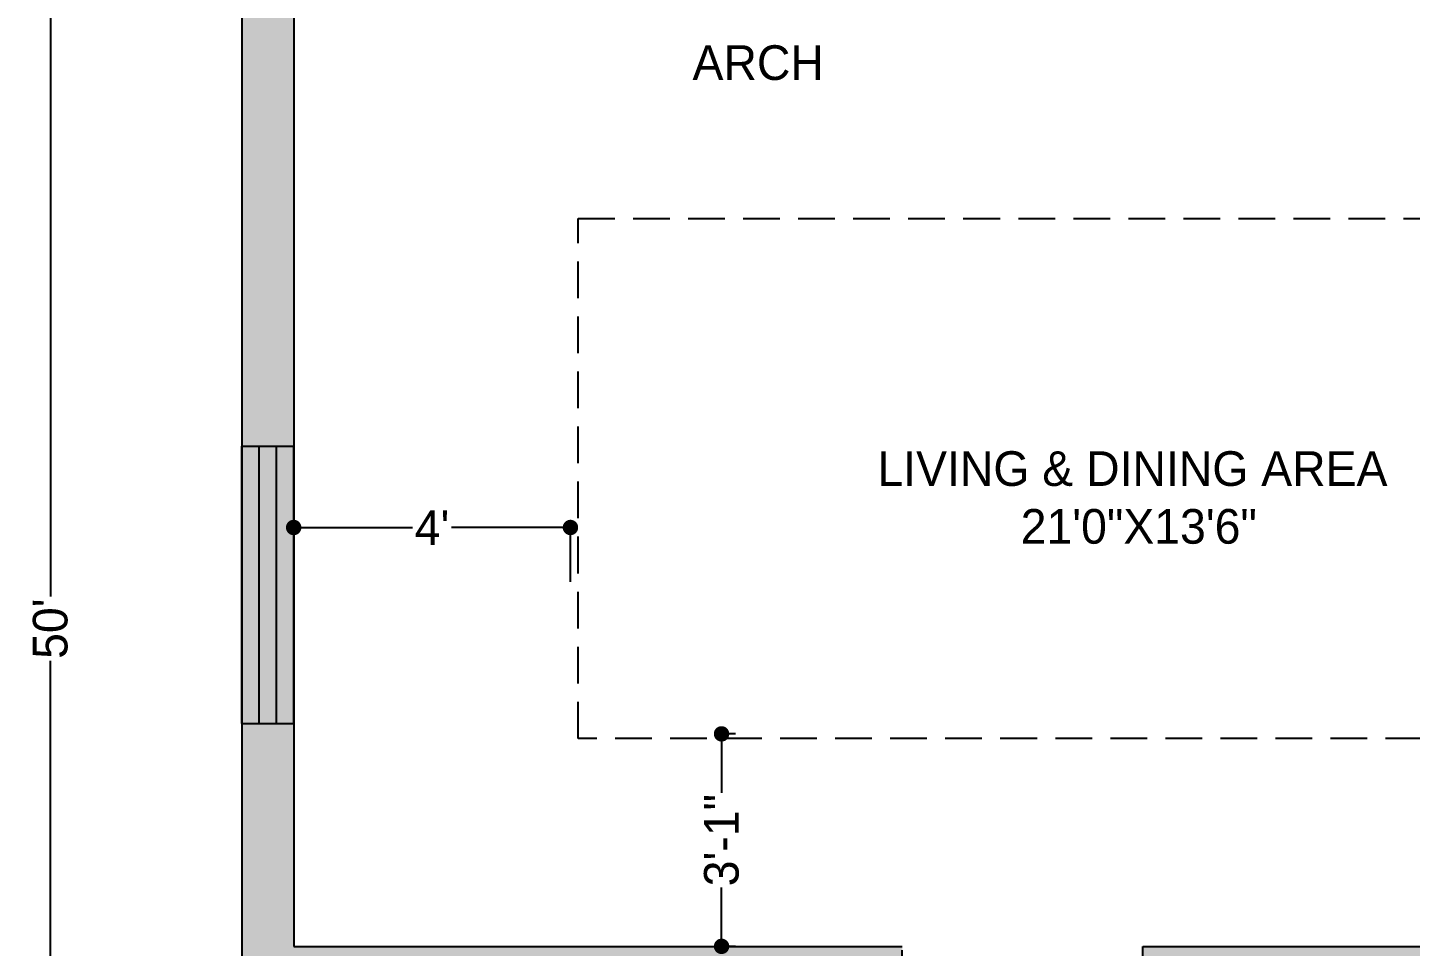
# Model space of a CAD drawing. Header units: inches. Extents: x -1202318 to 15458, y 120 to 819423.
# Drawn here: x 3433 to 3672.3, y 366.3 to 525.4 of the extents above; entities that cross this region are included whole.
import ezdxf

# ---------------------------------------------------------------- set-up
doc = ezdxf.new("R2010")
doc.units = ezdxf.units.IN
doc.header["$PDMODE"] = 98
doc.linetypes.add('HIDDEN', pattern=[9.525, 6.35, -3.175])
doc.styles.add('style 2', font='', dxfattribs={"height": 6})
doc.styles.get('style 2').set_extended_font_data('Bahnschrift')
doc.dimstyles.new('ISO-25', dxfattribs={"dimtxt": 6, "dimasz": 2.67, "dimexe": 1.25, "dimexo": 0.625, "dimgap": 0.645, "dimtad": 0, "dimdec": 0, "dimlunit": 3, "dimtxsty": 'style 2', "dimblk": 'DOT', "dimcen": 2.485, "dimclrd": 3, "dimclrt": 256, "dimadec": 0, "dimazin": 0, "dimtfac": 1, "dimtdec": 0, "dimtmove": 0, "dimatfit": 3, "dimfxl": 1, "dimarcsym": 1})

# ---------------------------------------------------------------- blocks, each defined once
blk = doc.blocks.new('W')
for p, q in [((-24, 9), (-24, 0)), ((-24, 9), (24, 9)), ((24, 9), (24, 0)), ((-24, 0), (24, 0))]:
    blk.add_line(p, q)
at = {"ltscale": 0.25}
for p, q in [((-24, 6), (24, 6)), ((-24, 3), (24, 3))]:
    blk.add_line(p, q, dxfattribs=at)
blk = doc.blocks.new('_Dot')
at = {"color": 0, "linetype": 'ByBlock', "lineweight": -2}
blk.add_line((-0.5, 0), (-1, 0), dxfattribs=at)
at = {"color": 0, "linetype": 'ByBlock', "const_width": 0.5}
blk.add_lwpolyline([(-0.25, 0, 1), (0.25, 0, 1)], format="xyb", close=True, dxfattribs=at)
blk = doc.blocks.new('*D183')
at = {"color": 0, "lineweight": -2, "transparency": 16777216}
for p, q in [((3479.01, 429.52), (3479.01, 440.08)), ((3526.91, 429.44), (3526.91, 440.08))]:
    blk.add_line(p, q, dxfattribs=at)
at = {"color": 3, "lineweight": -2, "transparency": 16777216}
for p, q in [((3481.68, 438.83), (3499.59, 438.83)), ((3524.24, 438.83), (3506.32, 438.83))]:
    blk.add_line(p, q, dxfattribs=at)
at = {"layer": 'Defpoints', "color": 0, "transparency": 16777216}
for p in [(3526.91, 438.83), (3479.01, 428.89), (3526.91, 428.81)]:
    blk.add_point(p, dxfattribs=at)
at = {"color": 3, "lineweight": -2, "transparency": 16777216, "xscale": 2.67, "yscale": 2.67, "zscale": 2.67, "rotation": 180}
blk.add_blockref('_Dot', (3479.01, 438.83), dxfattribs=at)
at = {"color": 3, "lineweight": -2, "transparency": 16777216, "xscale": 2.67, "yscale": 2.67, "zscale": 2.67}
blk.add_blockref('_Dot', (3526.91, 438.83), dxfattribs=at)
at = {"transparency": 16777216, "insert": (3502.96, 438.83), "char_height": 6, "attachment_point": 5, "style": 'style 2'}
blk.add_mtext("4'", dxfattribs=at)
blk = doc.blocks.new('*D184')
at = {"color": 0, "linetype": 'HIDDEN', "lineweight": -2, "transparency": 16777216}
for p, q in [((3555.47, 403.1), (3551.82, 403.1)), ((3555.47, 366.32), (3551.82, 366.32))]:
    blk.add_line(p, q, dxfattribs=at)
at = {"color": 3, "lineweight": -2, "transparency": 16777216}
for p, q in [((3553.07, 400.43), (3553.07, 392.92)), ((3553.07, 368.99), (3553.07, 376.51))]:
    blk.add_line(p, q, dxfattribs=at)
at = {"layer": 'Defpoints', "color": 0, "linetype": 'HIDDEN', "transparency": 16777216}
for p in [(3556.1, 403.1), (3553.07, 366.32), (3556.1, 366.32)]:
    blk.add_point(p, dxfattribs=at)
at = {"color": 3, "linetype": 'HIDDEN', "lineweight": -2, "transparency": 16777216, "xscale": 2.67, "yscale": 2.67, "zscale": 2.67}
for p, rotation in [((3553.07, 403.1), 90), ((3553.07, 366.32), 270)]:
    blk.add_blockref('_Dot', p, dxfattribs=dict(at, rotation=rotation))
at = {"linetype": 'HIDDEN', "transparency": 16777216, "insert": (3553.07, 384.71), "char_height": 6, "attachment_point": 5, "rotation": 90, "style": 'style 2'}
blk.add_mtext('3\'-1"', dxfattribs=at)
blk = doc.blocks.new('*D186')
at = {"color": 0, "lineweight": -2, "transparency": 16777216}
for p, q in [((3478.38, 721.32), (3435.65, 721.32)), ((3469.38, 121.32), (3435.65, 121.32))]:
    blk.add_line(p, q, dxfattribs=at)
at = {"color": 3, "lineweight": -2, "transparency": 16777216}
for p, q in [((3436.9, 718.65), (3436.9, 426.88)), ((3436.9, 123.99), (3436.9, 415.77))]:
    blk.add_line(p, q, dxfattribs=at)
at = {"layer": 'Defpoints', "color": 0, "transparency": 16777216}
for p in [(3479.01, 721.32), (3436.9, 121.32), (3470.01, 121.32)]:
    blk.add_point(p, dxfattribs=at)
at = {"color": 3, "lineweight": -2, "transparency": 16777216, "xscale": 2.67, "yscale": 2.67, "zscale": 2.67}
for p, rotation in [((3436.9, 721.32), 90), ((3436.9, 121.32), 270)]:
    blk.add_blockref('_Dot', p, dxfattribs=dict(at, rotation=rotation))
at = {"transparency": 16777216, "insert": (3436.9, 421.32), "char_height": 6, "attachment_point": 5, "rotation": 90, "style": 'style 2'}
blk.add_mtext("50'", dxfattribs=at)

msp = doc.modelspace()

# ---------------------------------------------------------------- hatches: boundary and pattern name
at = {"linetype": 'ByBlock'}
h = msp.add_hatch(color=250, dxfattribs=at)
h.dxf.hatch_style = 1
h.paths.add_polyline_path([(3829.01, 730.32), (3470.01, 730.32), (3470.01, 715.39), (3479.01, 715.39), (3479.01, 721.32), (3643.01, 721.32), (3647.01, 721.32), (3820.01, 721.32), (3820.01, 661.54), (3829.01, 661.54)])
h.paths.add_polyline_path([(3479.01, 657.32), (3643.01, 657.32), (3643.01, 661.32), (3611.62, 661.32, -0.057733), (3608.93, 661.01, -0.057733), (3606.24, 661.32), (3479.01, 661.32), (3479.01, 667.39), (3470.01, 667.39), (3470.01, 622.61), (3479.01, 622.61)])
h.paths.add_polyline_path([(3479.01, 528.32), (3497.27, 528.32), (3497.27, 532.32), (3479.01, 532.32), (3479.01, 622.61), (3470.01, 622.61), (3470.01, 201.32), (3579.01, 201.32), (3579.01, 210.32), (3479.01, 210.32), (3479.01, 310.32), (3579.01, 310.32), (3579.01, 326.32), (3575.01, 326.32), (3575.01, 314.32), (3479.01, 314.32), (3479.01, 362.32), (3575.01, 362.32), (3575.01, 359.32), (3579.01, 359.32), (3584.35, 359.32), (3584.35, 366.32), (3479.01, 366.32)])
h.paths.add_polyline_path([(3829.01, 532.32), (3829.01, 661.54), (3820.01, 661.54), (3820.01, 532.31), (3820.56, 311.32), (3732.56, 311.32), (3678.01, 311.32), (3678.01, 307.18), (3736.58, 307.32), (3820.57, 307.32), (3820.69, 259.32), (3736.69, 259.32), (3736.66, 271.49), (3732.66, 271.48), (3732.7, 255.32), (3820.7, 255.32), (3821.01, 130.32), (3633.01, 130.32), (3633.01, 183.32), (3633.01, 304.06), (3633.01, 311.32), (3633.01, 362.32), (3820.43, 362.32), (3820.42, 366.32), (3626.01, 366.32), (3626.01, 362.32), (3629.01, 362.32), (3629.01, 210.32), (3621.01, 210.32), (3621.01, 201.32), (3624.01, 201.32), (3624.01, 121.32), (3830.04, 121.32)])
at = {"linetype": 'HIDDEN'}
h = msp.add_hatch(color=250, dxfattribs=at)
h.dxf.hatch_style = 1
h.paths.add_polyline_path([(3479.01, 528.32), (3497.27, 528.32), (3497.27, 532.32), (3479.01, 532.32), (3479.01, 550.61), (3470.01, 550.61), (3470.01, 452.89), (3479.01, 452.89)])

# ---------------------------------------------------------------- linework, layer by layer
for p, q in [((3470.01, 730.32), (3470.01, 121.32)), ((3479.01, 528.32), (3479.01, 366.32)), ((3479.01, 528.32), (3479.01, 366.32)), ((3479.01, 366.32), (3584.35, 366.32)), ((3626.01, 362.32), (3626.01, 366.32)), ((3626.01, 366.32), (3820.42, 366.32))]:
    msp.add_line(p, q)
msp.add_line((3584.35, 359.32), (3584.35, 366.32), dxfattribs=at)
msp.add_lwpolyline([(3528.24, 492.35), (3741.02, 492.35), (3741.02, 402.32), (3528.24, 402.32)], close=True, dxfattribs=at)

# ---------------------------------------------------------------- block references
at = {"rotation": 90}
msp.add_blockref('W', (3479.01, 428.89), dxfattribs=at)

# ---------------------------------------------------------------- texts
at = {"char_height": 6, "attachment_point": 1, "style": 'style 2'}
for s, width, insert in [('\\pi-1.7775;ARCH', 17.4822, (3549.82, 522.31)), ('\\pi4.6791;LIVING & DINING AREA\\P\\pi29.475;21\'0"X13\'6"', 95.6112, (3575.37, 452.03))]:
    msp.add_mtext_dynamic_manual_height_columns(s, width=width, gutter_width=30, heights=[0], dxfattribs=dict(at, insert=insert))

# ---------------------------------------------------------------- dimensions: what is measured, and where the dimension line sits
dim = msp.add_linear_dim(base=(3436.9, 121.32), p1=(3479.01, 721.32), p2=(3470.01, 121.32), angle=90, dimstyle='ISO-25')
dim.commit()
dim.dimension.update_dxf_attribs({"geometry": '*D186', "text_midpoint": (3436.9, 421.32)})
dim = msp.add_linear_dim(base=(3526.91, 438.83), p1=(3479.01, 428.89), p2=(3526.91, 428.81), dimstyle='ISO-25')
dim.commit()
dim.dimension.update_dxf_attribs({"geometry": '*D183', "text_midpoint": (3502.96, 438.83)})
at = {"linetype": 'HIDDEN'}
dim = msp.add_linear_dim(base=(3553.07, 366.32), p1=(3556.1, 403.1), p2=(3556.1, 366.32), angle=90, dimstyle='ISO-25', dxfattribs=at)
dim.commit()
dim.dimension.update_dxf_attribs({"geometry": '*D184', "text_midpoint": (3553.07, 384.71)})

doc.saveas('drawing.dxf')
